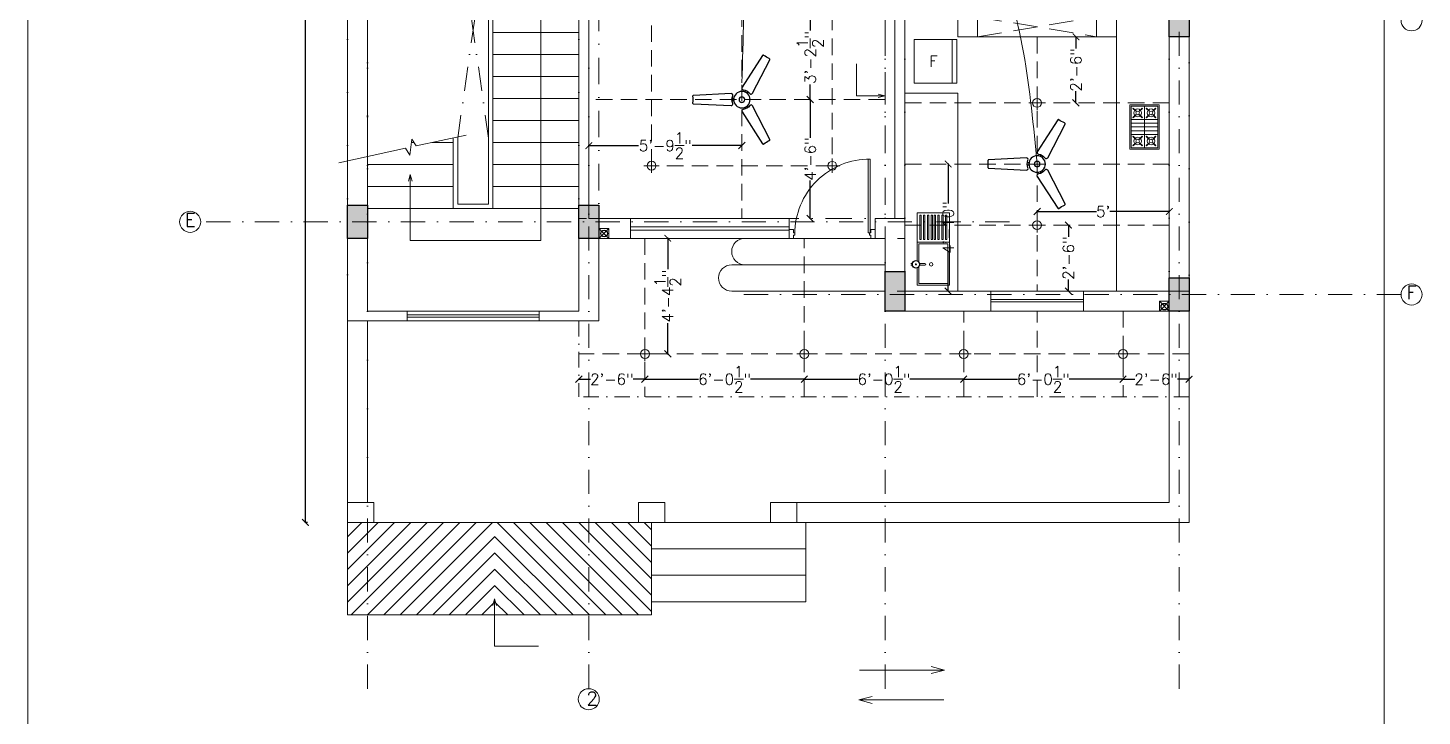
# Model space of a CAD drawing. Header units: inches. Extents: x 10416 to 14183, y 3009 to 10486.
# Drawn here: x 11221 to 11854, y 3602 to 3915 of the extents above; entities that cross this region are included whole.
import ezdxf

# ---------------------------------------------------------------- set-up
doc = ezdxf.new("R2010")
doc.units = ezdxf.units.IN
doc.header["$MEASUREMENT"] = 0
doc.header["$PDMODE"] = 98
for name, pattern in [('DASHDOTX2', [2, 1, -0.5, 0, -0.5]), ('DASHEDX2', [1.5, 1, -0.5]), ('HIDDENX2', [0.75, 0.5, -0.25])]:
    doc.linetypes.add(name, pattern=pattern)
doc.layers.get('0').update_dxf_attribs({"lineweight": 9})
doc.layers.get('Defpoints').update_dxf_attribs({"lineweight": 9})
for name, color, linetype in [('A7- wall', 12, 'Continuous'), ('A7-arch', 144, 'DASHEDX2'), ('A7-column', 7, 'Continuous'), ('A7-concrete hatch', 253, 'Continuous'), ('A7-cut out', 252, 'DASHDOTX2'), ('A7-door', 33, 'Continuous'), ('A7-railing', 216, 'Continuous'), ('A7-sanitary', 132, 'Continuous'), ('A7-stairs', 114, 'Continuous'), ('A7-text', 232, 'Continuous'), ('A7-window', 4, 'Continuous'), ('AV-ele line', 252, 'HIDDENX2')]:
    doc.layers.add(name, color=color, linetype=linetype)
for name, color, linetype, lineweight in [('A7-dimention', 160, 'Continuous', 15), ('DIM', 7, 'Continuous', 9), ('electrica', 8, 'Continuous', 0), ('elehatch', 7, 'Continuous', 0), ('THIN', 8, 'Continuous', 9)]:
    doc.layers.add(name, color=color, linetype=linetype, lineweight=lineweight)
doc.styles.get("Standard").update_dxf_attribs({"font": 'txt.shx', "height": 5})
doc.styles.add('WORKING', font='txt.shx', dxfattribs={"height": 5})
doc.dimstyles.new('FERDIM', dxfattribs={"dimtxt": 5, "dimasz": 3, "dimexe": 0.1875, "dimexo": 0.375, "dimgap": 0.125, "dimtad": 0, "dimdec": 1, "dimzin": 0, "dimdsep": 46, "dimlunit": 4, "dimtxsty": 'Standard', "dimblk1": 'OBLIQUE', "dimblk2": 'ARCHTICK', "dimsah": 1, "dimcen": 0.09375, "dimdle": 0.1875, "dimclrd": 256, "dimclre": 256, "dimclrt": 256, "dimadec": 0, "dimazin": 3, "dimtfac": 1, "dimtdec": 1, "dimtofl": 0, "dimtmove": 1, "dimatfit": 3, "dimldrblk": 'OPEN30', "dimfxl": 1, "dimtolj": 1, "dimtzin": 0, "dimarcsym": 0})

# ---------------------------------------------------------------- blocks, each defined once
blk = doc.blocks.new('hhjhjhjhj')
at = {"layer": 'A7-cut out', "lineweight": 13, "ltscale": 12}
for q in [(12071.33, 2954.47), (12219.33, 2751.97)]:
    blk.add_line((12071.33, 2751.97), q, dxfattribs=at)
for points in [[(11975.33, 3162.97), (11975.33, 2751.97), (11966.33, 2751.97), (11966.33, 3162.97)], [(12348.33, 3162.97), (12348.33, 2718.97), (12210.33, 2718.97), (12210.33, 3162.97)], [(12219.33, 2718.97), (12219.33, 3162.97)], [(12339.33, 2718.97), (12339.33, 3162.97)], [(12080.33, 2954.47), (12080.33, 2751.97)], [(12219.33, 2760.97), (12071.33, 2760.97)], [(12348.33, 2727.97), (12210.33, 2727.97)]]:
    blk.add_lwpolyline(points, dxfattribs=at)
blk = doc.blocks.new('rtbhynrj')
at = {"ltscale": 45}
blk.add_hatch(color=6, dxfattribs=at).paths.add_polyline_path([(12525.73, 7803.3), (12534.73, 7803.3), (12534.73, 7788.3), (12525.73, 7788.3)])
at = {"color": 6, "ltscale": 45}
blk.add_lwpolyline([(12525.73, 7803.3), (12534.73, 7803.3), (12534.73, 7788.3), (12525.73, 7788.3)], close=True, dxfattribs=at)
blk = doc.blocks.new('rthnry')
at = {"ltscale": 45}
blk.add_hatch(color=5, dxfattribs=at).paths.add_polyline_path([(12508.04, 7803.3), (12517.04, 7803.3), (12517.04, 7785.3), (12508.04, 7785.3)])
at = {"color": 5, "ltscale": 45}
blk.add_lwpolyline([(12508.04, 7803.3), (12517.04, 7803.3), (12517.04, 7785.3), (12508.04, 7785.3)], close=True, dxfattribs=at)
blk = doc.blocks.new('bgghgfgygg')
at = {"layer": 'A7-column'}
for p in [(2235.98, -144.83), (1862.98, -236.33), (1967.98, -236.33), (2235.98, -269.33)]:
    blk.add_blockref('rtbhynrj', p, dxfattribs=at)
at = {"layer": 'A7-column', "rotation": 180}
blk.add_blockref('rthnry', (27149.76, 15322.27), dxfattribs=at)
blk = doc.blocks.new('_ArchTick')
at = {"layer": 'DIM', "color": 0, "const_width": 0.15}
blk.add_lwpolyline([(-0.5, -0.5), (0.5, 0.5)], dxfattribs=at)
blk = doc.blocks.new('_Oblique')
at = {"color": 0, "linetype": 'ByBlock', "lineweight": -2}
blk.add_line((-0.5, -0.5), (0.5, 0.5), dxfattribs=at)
blk = doc.blocks.new('_Open30')
at = {"color": 0, "linetype": 'ByBlock', "lineweight": -2}
for p, q in [((-1, 0.27), (0, 0)), ((0, 0), (-1, -0.27)), ((0, 0), (-1, 0))]:
    blk.add_line(p, q, dxfattribs=at)
blk = doc.blocks.new('WTHREREG')
at = {"layer": 'A7-door', "lineweight": 0}
for p, q in [((677.32, -489.1), (677.32, -493.1)), ((679.32, -489.1), (677.32, -489.1)), ((677.32, -493.1), (679.32, -493.1)), ((679.32, -490.6), (679.32, -489.1)), ((679.82, -490.6), (679.32, -490.6)), ((679.32, -493.1), (679.32, -491.6)), ((679.32, -491.6), (679.82, -491.6)), ((679.82, -491.6), (679.82, -490.6))]:
    blk.add_line(p, q, dxfattribs=at)
blk = doc.blocks.new('EWRT5RYH6THYH')
at = {"lineweight": 0}
for p, q in [((713.07, -490.6), (713.07, -457.11)), ((714.07, -490.6), (714.07, -457.1)), ((714.07, -490.6), (713.07, -490.6))]:
    blk.add_line(p, q, dxfattribs=at)
blk.add_arc((713.82, -491.1), 34, 89.5787, 180, dxfattribs=at)
blk.add_blockref('WTHREREG', (0, 0), dxfattribs=at)
at = {"lineweight": 0, "xscale": -1}
blk.add_blockref('WTHREREG', (1393.64, 0), dxfattribs=at)
blk = doc.blocks.new('*D132')
at = {"layer": 'A7-dimention', "lineweight": -2, "ltscale": 45, "transparency": 16777216}
for p, q in [((11348.22, 4230.44), (11347.03, 4230.44)), ((11347.22, 4230.62), (11347.22, 3965.98)), ((11347.22, 3690.25), (11347.22, 3954.89)), ((11348.22, 3690.44), (11347.03, 3690.44))]:
    blk.add_line(p, q, dxfattribs=at)
at = {"layer": 'Defpoints', "color": 0, "ltscale": 45, "transparency": 16777216}
for p in [(11366.33, 4230.44), (11347.22, 3690.44), (11366.33, 3690.44)]:
    blk.add_point(p, dxfattribs=at)
at = {"layer": 'A7-dimention', "lineweight": -2, "ltscale": 45, "transparency": 16777216, "xscale": 3, "yscale": 3, "zscale": 3}
for name, p, rotation in [('_Oblique', (11347.22, 4230.44), 90), ('_ArchTick', (11347.22, 3690.44), 270)]:
    blk.add_blockref(name, p, dxfattribs=dict(at, rotation=rotation))
at = {"layer": 'A7-dimention', "lineweight": 13, "ltscale": 45, "transparency": 16777216, "insert": (11347.22, 3960.44), "char_height": 5, "attachment_point": 5, "rotation": 90}
blk.add_mtext("\\A1;45'", dxfattribs=at)
blk = doc.blocks.new('FA')
at = {"layer": 'electrica', "color": 6, "lineweight": 25}
for p, q in [((-33654.1, -23460.7), (-33654.8, -23459.5)), ((-33652.4, -23459.7), (-33653, -23458.5)), ((-33643.2, -23465), (-33641.9, -23465)), ((-33643.2, -23467), (-33641.9, -23467)), ((-33654.1, -23471.2), (-33654.8, -23472.4)), ((-33652.4, -23472.3), (-33653, -23473.4))]:
    blk.add_line(p, q, dxfattribs=at).dxf.unprotected_set("ltscale", 0)
for points in [[(-33650, -23455.9, -0.549921), (-33651, -23457.9, 0.197812), (-33656.3, -23461, -0.549921), (-33658.6, -23460.8), (-33672.7, -23433.4, -0.431948), (-33672.3, -23432.4, 0.055015), (-33667.7, -23429.8, -0.431948), (-33666.8, -23429.9)], [(-33641.1, -23470.9, -0.549921), (-33642.4, -23469.1, 0.197812), (-33642.4, -23462.9, -0.549921), (-33641.1, -23461), (-33610.3, -23462.6, -0.431948), (-33609.6, -23463.3, 0.055015), (-33609.6, -23468.6, -0.431948), (-33610.3, -23469.4)], [(-33658.6, -23471.1, -0.549921), (-33656.3, -23470.9, 0.197812), (-33651, -23474, -0.549921), (-33650, -23476.1), (-33666.8, -23502, -0.431948), (-33667.7, -23502.2, 0.055015), (-33672.3, -23499.5, -0.431948), (-33672.7, -23498.6)]]:
    blk.add_lwpolyline(points, format="xyb", close=True, dxfattribs=at).dxf.unprotected_set("ltscale", 0)
for radius in [6.75, 2.28]:
    blk.add_circle((-33649.9, -23466), radius, dxfattribs=at).dxf.unprotected_set("ltscale", 0)
blk = doc.blocks.new('co')
at = {"layer": 'electrica', "color": 80, "lineweight": 20, "ltscale": 1.5}
for p, q in [((18892.21, 654.6), (18885.29, 654.6)), ((18888.76, 657.94), (18888.76, 651.33))]:
    blk.add_line(p, q, dxfattribs=at)
blk.add_circle((18888.76, 654.6), 2.01, dxfattribs=at)
blk = doc.blocks.new('*D149')
at = {"layer": 'A7-dimention', "lineweight": -2, "ltscale": 45, "transparency": 16777216}
for p, q in [((11576.34, 3920.69), (11576.15, 3920.69)), ((11576.34, 3920.87), (11576.34, 3913.77)), ((11576.34, 3882.25), (11576.34, 3889.35)), ((11576.34, 3882.44), (11576.15, 3882.44))]:
    blk.add_line(p, q, dxfattribs=at)
at = {"layer": 'Defpoints', "color": 0, "ltscale": 45, "transparency": 16777216}
for p in [(11576.34, 3920.69), (11576.34, 3920.69), (11576.34, 3882.44)]:
    blk.add_point(p, dxfattribs=at)
at = {"layer": 'A7-dimention', "lineweight": -2, "ltscale": 45, "transparency": 16777216, "xscale": 3, "yscale": 3, "zscale": 3}
for name, p, rotation in [('_ArchTick', (11576.34, 3920.69), 90), ('_Oblique', (11576.34, 3882.44), 270)]:
    blk.add_blockref(name, p, dxfattribs=dict(at, rotation=rotation))
at = {"layer": 'A7-dimention', "lineweight": 13, "ltscale": 45, "transparency": 16777216, "insert": (11576.34, 3901.56), "char_height": 5, "attachment_point": 5, "rotation": 90}
blk.add_mtext('\\A1;3\'-2{\\H1x;\\S1/2;}"', dxfattribs=at)
blk = doc.blocks.new('*D150')
at = {"layer": 'A7-dimention', "lineweight": -2, "ltscale": 45, "transparency": 16777216}
for p, q in [((11576.34, 3882.44), (11576.15, 3882.44)), ((11576.34, 3882.62), (11576.34, 3865.14)), ((11576.34, 3828.25), (11576.34, 3845.73)), ((11576.34, 3828.44), (11576.53, 3828.44))]:
    blk.add_line(p, q, dxfattribs=at)
at = {"layer": 'Defpoints', "color": 0, "ltscale": 45, "transparency": 16777216}
for p in [(11576.34, 3882.44), (11576.34, 3882.44), (11576.34, 3828.44)]:
    blk.add_point(p, dxfattribs=at)
at = {"layer": 'A7-dimention', "lineweight": -2, "ltscale": 45, "transparency": 16777216, "xscale": 3, "yscale": 3, "zscale": 3}
for name, p, rotation in [('_ArchTick', (11576.34, 3882.44), 90), ('_Oblique', (11576.34, 3828.44), 270)]:
    blk.add_blockref(name, p, dxfattribs=dict(at, rotation=rotation))
at = {"layer": 'A7-dimention', "lineweight": 13, "ltscale": 45, "transparency": 16777216, "insert": (11576.34, 3855.44), "char_height": 5, "attachment_point": 5, "rotation": 90}
blk.add_mtext('\\A1;4\'-6"', dxfattribs=at)
blk = doc.blocks.new('*D153')
at = {"layer": 'A7-dimention', "lineweight": -2, "ltscale": 45, "transparency": 16777216}
for p, q in [((11679.15, 3831.61), (11706.29, 3831.61)), ((11679.33, 3831.61), (11679.33, 3831.79)), ((11739.52, 3831.61), (11712.38, 3831.61)), ((11739.33, 3831.61), (11739.33, 3831.79))]:
    blk.add_line(p, q, dxfattribs=at)
at = {"layer": 'Defpoints', "color": 0, "ltscale": 45, "transparency": 16777216}
for p in [(11679.33, 3831.61), (11739.33, 3831.61), (11739.33, 3831.61)]:
    blk.add_point(p, dxfattribs=at)
at = {"layer": 'A7-dimention', "lineweight": -2, "ltscale": 45, "transparency": 16777216, "xscale": 3, "yscale": 3, "zscale": 3, "rotation": 180}
blk.add_blockref('_Oblique', (11679.33, 3831.61), dxfattribs=at)
at = {"layer": 'A7-dimention', "lineweight": -2, "ltscale": 45, "transparency": 16777216, "xscale": 3, "yscale": 3, "zscale": 3}
blk.add_blockref('_ArchTick', (11739.33, 3831.61), dxfattribs=at)
at = {"layer": 'A7-dimention', "lineweight": 13, "ltscale": 45, "transparency": 16777216, "insert": (11709.33, 3831.61), "char_height": 5, "attachment_point": 5}
blk.add_mtext("\\A1;5'", dxfattribs=at)
blk = doc.blocks.new('*D154')
at = {"layer": 'A7-dimention', "lineweight": -2, "ltscale": 45, "transparency": 16777216}
for p, q in [((11475.65, 3861.54), (11498.38, 3861.54)), ((11475.83, 3861.54), (11475.83, 3861.73)), ((11545.52, 3861.54), (11522.79, 3861.54)), ((11545.33, 3861.54), (11545.33, 3861.73))]:
    blk.add_line(p, q, dxfattribs=at)
at = {"layer": 'Defpoints', "color": 0, "ltscale": 45, "transparency": 16777216}
for p in [(11475.83, 3861.54), (11475.83, 3861.54), (11545.33, 3861.54)]:
    blk.add_point(p, dxfattribs=at)
at = {"layer": 'A7-dimention', "lineweight": -2, "ltscale": 45, "transparency": 16777216, "xscale": 3, "yscale": 3, "zscale": 3, "rotation": 180}
blk.add_blockref('_ArchTick', (11475.83, 3861.54), dxfattribs=at)
at = {"layer": 'A7-dimention', "lineweight": -2, "ltscale": 45, "transparency": 16777216, "xscale": 3, "yscale": 3, "zscale": 3}
blk.add_blockref('_Oblique', (11545.33, 3861.54), dxfattribs=at)
at = {"layer": 'A7-dimention', "lineweight": 13, "ltscale": 45, "transparency": 16777216, "insert": (11510.58, 3861.54), "char_height": 5, "attachment_point": 5}
blk.add_mtext('\\A1;5\'-9{\\H1x;\\S1/2;}"', dxfattribs=at)
blk = doc.blocks.new('*D155')
at = {"layer": 'A7-dimention', "lineweight": -2, "ltscale": 45, "transparency": 16777216}
for p, q in [((11639, 3853.19), (11638.81, 3853.19)), ((11639, 3853.37), (11639, 3835.27)), ((11639, 3795.25), (11639, 3813.35)), ((11639, 3795.44), (11638.81, 3795.44))]:
    blk.add_line(p, q, dxfattribs=at)
at = {"layer": 'Defpoints', "color": 0, "ltscale": 45, "transparency": 16777216}
for p in [(11639, 3853.19), (11639, 3853.19), (11639, 3795.44)]:
    blk.add_point(p, dxfattribs=at)
at = {"layer": 'A7-dimention', "lineweight": -2, "ltscale": 45, "transparency": 16777216, "xscale": 3, "yscale": 3, "zscale": 3}
for name, p, rotation in [('_ArchTick', (11639, 3853.19), 90), ('_Oblique', (11639, 3795.44), 270)]:
    blk.add_blockref(name, p, dxfattribs=dict(at, rotation=rotation))
at = {"layer": 'A7-dimention', "lineweight": 13, "ltscale": 45, "transparency": 16777216, "insert": (11639, 3824.31), "char_height": 5, "attachment_point": 5, "rotation": 90}
blk.add_mtext('\\A1;4\'-10"', dxfattribs=at)
blk = doc.blocks.new('fthytjut')
at = {"layer": 'A7-cut out', "color": 251, "lineweight": 5, "ltscale": 11}
for p, q in [((13197.71, 9747.49), (13197.71, 10440.58)), ((13432.71, 9747.49), (13432.71, 10440.58)), ((13566.21, 9747.49), (13566.21, 10440.58)), ((13298.21, 9747.49), (13298.21, 10258.28)), ((13489.12, 9959.47), (13122.06, 9959.47)), ((13666.88, 9926.47), (13364.99, 9926.47))]:
    blk.add_line(p, q, dxfattribs=at)
at = {"layer": 'A7-text', "color": 251, "lineweight": 5, "ltscale": 45}
for centre in [(13671.68, 10050.97), (13117.27, 9959.47), (13671.68, 9926.47), (13298.21, 9742.7)]:
    blk.add_circle(centre, 4.79, dxfattribs=at)
at = {"layer": 'A7-text', "color": 251, "lineweight": 5, "ltscale": 45, "char_height": 6, "attachment_point": 1, "style": 'WORKING'}
for s, insert in [('E', (13114.94, 9963.37)), ('F', (13669.34, 9930.37)), ('2', (13297.18, 9746))]:
    blk.add_mtext_dynamic_manual_height_columns(s, width=0.2604, gutter_width=25, heights=[0], dxfattribs=dict(at, insert=insert))
blk = doc.blocks.new('STOV')
at = {"layer": 'A7-sanitary', "lineweight": 9}
for p, q in [((-448.7, -319.3), (-448.7, -353)), ((-459.5, -330.2), (-437.9, -330.2)), ((-459.5, -333.2), (-437.9, -333.2)), ((-459.5, -336.2), (-437.9, -336.2)), ((-459.5, -339.2), (-437.9, -339.2)), ((-459.5, -342.2), (-437.9, -342.2))]:
    blk.add_line(p, q, dxfattribs=at)
for points in [[(-460.6, -354.1), (-436.8, -354.1), (-436.8, -318.3), (-460.6, -318.3)], [(-459.5, -353), (-437.9, -353), (-437.9, -319.3), (-459.5, -319.3)], [(-458, -321.2), (-457.7, -320.9), (-455.5, -323.1), (-455.8, -323.4)], [(-458, -328.4), (-457.7, -328.7), (-455.5, -326.4), (-455.8, -326.1)], [(-450.2, -321.2), (-450.5, -320.9), (-452.8, -323.1), (-452.5, -323.4)], [(-450.2, -328.4), (-450.5, -328.7), (-452.8, -326.4), (-452.5, -326.1)], [(-447.2, -321.2), (-446.9, -320.9), (-444.6, -323.1), (-444.9, -323.4)], [(-447.2, -328.4), (-446.9, -328.7), (-444.6, -326.4), (-444.9, -326.1)], [(-439.4, -321.2), (-439.7, -320.9), (-442, -323.1), (-441.7, -323.4)], [(-439.4, -328.4), (-439.7, -328.7), (-442, -326.4), (-441.7, -326.1)], [(-458, -344), (-457.7, -343.7), (-455.5, -346), (-455.8, -346.3)], [(-458, -351.2), (-457.7, -351.5), (-455.5, -349.2), (-455.8, -348.9)], [(-450.2, -344), (-450.5, -343.7), (-452.8, -346), (-452.5, -346.3)], [(-450.2, -351.2), (-450.5, -351.5), (-452.8, -349.2), (-452.5, -348.9)], [(-447.2, -344), (-446.9, -343.7), (-444.6, -346), (-444.9, -346.3)], [(-447.2, -351.2), (-446.9, -351.5), (-444.6, -349.2), (-444.9, -348.9)], [(-439.4, -344), (-439.7, -343.7), (-442, -346), (-441.7, -346.3)], [(-439.4, -351.2), (-439.7, -351.5), (-442, -349.2), (-441.7, -348.9)]]:
    blk.add_lwpolyline(points, close=True, dxfattribs=at)
for centre, radius in [((-454.1, -324.8), 3.19), ((-454.1, -324.8), 1.49), ((-443.3, -324.8), 3.19), ((-443.3, -324.8), 1.49), ((-454.1, -347.6), 3.19), ((-454.1, -347.6), 1.49), ((-443.3, -347.6), 3.19), ((-443.3, -347.6), 1.49)]:
    blk.add_circle(centre, radius, dxfattribs=at)
blk = doc.blocks.new('FTGF')
at = {"layer": 'A7-sanitary', "lineweight": 9}
for p, q in [((7083.37, 1438.33), (7067.17, 1438.33)), ((7067.17, 1438.33), (7067.17, 1402.08)), ((7083.37, 1414.37), (7083.37, 1438.33)), ((7067.17, 1423.68), (7083.37, 1423.68)), ((7082.1, 1412.97), (7079.47, 1412.97)), ((7082.1, 1412.07), (7079.47, 1412.07)), ((7083.37, 1402.08), (7083.37, 1410.67)), ((7083.74, 1412.52), (7084.28, 1412.52)), ((7086.54, 1412.97), (7085.91, 1412.97)), ((7086.54, 1412.07), (7085.91, 1412.07)), ((7067.17, 1402.08), (7083.37, 1402.08))]:
    blk.add_line(p, q, dxfattribs=at)
for points in [[(7068.47, 1424.92), (7069.18, 1424.92), (7069.18, 1437.18), (7068.47, 1437.18)], [(7070.31, 1424.92), (7071.02, 1424.92), (7071.02, 1437.18), (7070.31, 1437.18)], [(7072.3, 1424.92), (7073.01, 1424.92), (7073.01, 1437.18), (7072.3, 1437.18)], [(7074.14, 1424.92), (7074.85, 1424.92), (7074.85, 1437.18), (7074.14, 1437.18)], [(7076.4, 1424.92), (7075.69, 1424.92), (7075.69, 1437.18), (7076.4, 1437.18)], [(7078.24, 1424.92), (7077.53, 1424.92), (7077.53, 1437.18), (7078.24, 1437.18)], [(7080.22, 1424.92), (7079.51, 1424.92), (7079.51, 1437.18), (7080.22, 1437.18)], [(7082.06, 1424.92), (7081.36, 1424.92), (7081.36, 1437.18), (7082.06, 1437.18)]]:
    blk.add_lwpolyline(points, close=True, dxfattribs=at)
blk.add_lwpolyline([(7082.47, 1413.73), (7082.47, 1422.78), (7068.07, 1422.78), (7068.07, 1402.98), (7082.47, 1402.98), (7082.47, 1411.31)], dxfattribs=at)
for centre, radius in [((7076.37, 1412.52), 0.9), ((7084.01, 1412.52), 1.96), ((7084.01, 1412.52), 1.78), ((7084.01, 1412.52), 0.27)]:
    blk.add_circle(centre, radius, dxfattribs=at)
blk.add_arc((7079.47, 1412.52), 0.45, 90, 270, dxfattribs=at)
blk = doc.blocks.new('HHKMKHG')
at = {"layer": 'A7-sanitary', "lineweight": 9}
blk.add_line((11065.25, 6442.19), (11065.25, 6422.45), dxfattribs=at)
for points in [[(11065.25, 6422.45), (11045.98, 6422.45), (11045.98, 6442.19), (11065.25, 6442.19)], [(11063.22, 6422.45), (11063.22, 6442.19)]]:
    blk.add_lwpolyline(points, dxfattribs=at)
at = {"layer": 'A7-sanitary', "lineweight": 9, "xscale": 0.5599999999994907, "yscale": 0.5599999999994907, "zscale": 0.5599999999994907, "rotation": 180}
blk.add_blockref('STOV', (10899.12, 6214.27), dxfattribs=at)
at = {"layer": 'A7-sanitary', "lineweight": 9, "xscale": -0.9072000000014668, "yscale": 0.9072000000014668, "zscale": 0.9072000000014668}
blk.add_blockref('FTGF', (17473.31, 5058.73), dxfattribs=at)
at = {"layer": 'A7-sanitary', "lineweight": 9, "insert": (11052.16, 6434.91), "char_height": 5, "attachment_point": 1, "style": 'WORKING'}
blk.add_mtext_dynamic_manual_height_columns('\\A1;\\pxqc;F', width=5, gutter_width=25, heights=[0], dxfattribs=at)
blk = doc.blocks.new('*D167')
at = {"layer": 'A7-dimention', "lineweight": -2, "ltscale": 45, "transparency": 16777216}
for p, q in [((11693.56, 3825.62), (11693.56, 3820.14)), ((11693.56, 3825.44), (11693.74, 3825.44)), ((11693.56, 3795.25), (11693.56, 3800.73)), ((11693.56, 3795.44), (11693.74, 3795.44))]:
    blk.add_line(p, q, dxfattribs=at)
at = {"layer": 'Defpoints', "color": 0, "ltscale": 45, "transparency": 16777216}
for p in [(11693.56, 3825.44), (11693.56, 3825.44), (11693.56, 3795.44)]:
    blk.add_point(p, dxfattribs=at)
at = {"layer": 'A7-dimention', "lineweight": -2, "ltscale": 45, "transparency": 16777216, "xscale": 3, "yscale": 3, "zscale": 3}
for name, p, rotation in [('_ArchTick', (11693.56, 3825.44), 90), ('_Oblique', (11693.56, 3795.44), 270)]:
    blk.add_blockref(name, p, dxfattribs=dict(at, rotation=rotation))
at = {"layer": 'A7-dimention', "lineweight": 13, "ltscale": 45, "transparency": 16777216, "insert": (11693.56, 3810.44), "char_height": 5, "attachment_point": 5, "rotation": 90}
blk.add_mtext('\\A1;2\'-6"', dxfattribs=at)
blk = doc.blocks.new('*D168')
at = {"layer": 'A7-dimention', "lineweight": -2, "ltscale": 45, "transparency": 16777216}
for p, q in [((11696.96, 3911.12), (11696.96, 3905.64)), ((11696.96, 3910.94), (11696.77, 3910.94)), ((11696.96, 3880.75), (11696.96, 3886.23)), ((11696.96, 3880.94), (11696.77, 3880.94))]:
    blk.add_line(p, q, dxfattribs=at)
at = {"layer": 'Defpoints', "color": 0, "ltscale": 45, "transparency": 16777216}
for p in [(11696.96, 3910.94), (11696.96, 3910.94), (11696.96, 3880.94)]:
    blk.add_point(p, dxfattribs=at)
at = {"layer": 'A7-dimention', "lineweight": -2, "ltscale": 45, "transparency": 16777216, "xscale": 3, "yscale": 3, "zscale": 3}
for name, p, rotation in [('_ArchTick', (11696.96, 3910.94), 90), ('_Oblique', (11696.96, 3880.94), 270)]:
    blk.add_blockref(name, p, dxfattribs=dict(at, rotation=rotation))
at = {"layer": 'A7-dimention', "lineweight": 13, "ltscale": 45, "transparency": 16777216, "insert": (11696.96, 3895.94), "char_height": 5, "attachment_point": 5, "rotation": 90}
blk.add_mtext('\\A1;2\'-6"', dxfattribs=at)
blk = doc.blocks.new('*D169')
at = {"layer": 'A7-dimention', "lineweight": -2, "ltscale": 45, "transparency": 16777216}
for p, q in [((11471.15, 3755.45), (11476.63, 3755.45)), ((11471.33, 3755.45), (11471.33, 3755.64)), ((11501.52, 3755.45), (11496.04, 3755.45)), ((11501.33, 3755.45), (11501.33, 3755.64))]:
    blk.add_line(p, q, dxfattribs=at)
at = {"layer": 'Defpoints', "color": 0, "ltscale": 45, "transparency": 16777216}
for p in [(11471.33, 3755.45), (11501.33, 3755.45), (11501.33, 3755.45)]:
    blk.add_point(p, dxfattribs=at)
at = {"layer": 'A7-dimention', "lineweight": -2, "ltscale": 45, "transparency": 16777216, "xscale": 3, "yscale": 3, "zscale": 3, "rotation": 180}
blk.add_blockref('_Oblique', (11471.33, 3755.45), dxfattribs=at)
at = {"layer": 'A7-dimention', "lineweight": -2, "ltscale": 45, "transparency": 16777216, "xscale": 3, "yscale": 3, "zscale": 3}
blk.add_blockref('_ArchTick', (11501.33, 3755.45), dxfattribs=at)
at = {"layer": 'A7-dimention', "lineweight": 13, "ltscale": 45, "transparency": 16777216, "insert": (11486.33, 3755.45), "char_height": 5, "attachment_point": 5}
blk.add_mtext('\\A1;2\'-6"', dxfattribs=at)
blk = doc.blocks.new('*D170')
at = {"layer": 'A7-dimention', "lineweight": -2, "ltscale": 45, "transparency": 16777216}
for p, q in [((11501.15, 3755.45), (11525.71, 3755.45)), ((11501.33, 3755.45), (11501.33, 3755.64)), ((11573.86, 3755.45), (11549.29, 3755.45)), ((11573.67, 3755.45), (11573.67, 3755.64))]:
    blk.add_line(p, q, dxfattribs=at)
at = {"layer": 'Defpoints', "color": 0, "ltscale": 45, "transparency": 16777216}
for p in [(11501.33, 3755.45), (11573.67, 3755.45), (11573.67, 3755.45)]:
    blk.add_point(p, dxfattribs=at)
at = {"layer": 'A7-dimention', "lineweight": -2, "ltscale": 45, "transparency": 16777216, "xscale": 3, "yscale": 3, "zscale": 3, "rotation": 180}
blk.add_blockref('_Oblique', (11501.33, 3755.45), dxfattribs=at)
at = {"layer": 'A7-dimention', "lineweight": -2, "ltscale": 45, "transparency": 16777216, "xscale": 3, "yscale": 3, "zscale": 3}
blk.add_blockref('_ArchTick', (11573.67, 3755.45), dxfattribs=at)
at = {"layer": 'A7-dimention', "lineweight": 13, "ltscale": 45, "transparency": 16777216, "insert": (11537.5, 3755.45), "char_height": 5, "attachment_point": 5}
blk.add_mtext('\\A1;6\'-0{\\H1x;\\S1/2;}"', dxfattribs=at)
blk = doc.blocks.new('*D171')
at = {"layer": 'A7-dimention', "lineweight": -2, "ltscale": 45, "transparency": 16777216}
for p, q in [((11573.48, 3755.45), (11598.04, 3755.45)), ((11573.67, 3755.45), (11573.67, 3755.64)), ((11646.19, 3755.45), (11621.63, 3755.45)), ((11646, 3755.45), (11646, 3755.64))]:
    blk.add_line(p, q, dxfattribs=at)
at = {"layer": 'Defpoints', "color": 0, "ltscale": 45, "transparency": 16777216}
for p in [(11573.67, 3755.45), (11646, 3755.45), (11646, 3755.45)]:
    blk.add_point(p, dxfattribs=at)
at = {"layer": 'A7-dimention', "lineweight": -2, "ltscale": 45, "transparency": 16777216, "xscale": 3, "yscale": 3, "zscale": 3, "rotation": 180}
blk.add_blockref('_Oblique', (11573.67, 3755.45), dxfattribs=at)
at = {"layer": 'A7-dimention', "lineweight": -2, "ltscale": 45, "transparency": 16777216, "xscale": 3, "yscale": 3, "zscale": 3}
blk.add_blockref('_ArchTick', (11646, 3755.45), dxfattribs=at)
at = {"layer": 'A7-dimention', "lineweight": 13, "ltscale": 45, "transparency": 16777216, "insert": (11609.83, 3755.45), "char_height": 5, "attachment_point": 5}
blk.add_mtext('\\A1;6\'-0{\\H1x;\\S1/2;}"', dxfattribs=at)
blk = doc.blocks.new('*D172')
at = {"layer": 'A7-dimention', "lineweight": -2, "ltscale": 45, "transparency": 16777216}
for p, q in [((11645.81, 3755.45), (11670.38, 3755.45)), ((11646, 3755.45), (11646, 3755.64)), ((11718.52, 3755.45), (11693.96, 3755.45)), ((11718.33, 3755.45), (11718.33, 3755.64))]:
    blk.add_line(p, q, dxfattribs=at)
at = {"layer": 'Defpoints', "color": 0, "ltscale": 45, "transparency": 16777216}
for p in [(11646, 3755.45), (11718.33, 3755.45), (11718.33, 3755.45)]:
    blk.add_point(p, dxfattribs=at)
at = {"layer": 'A7-dimention', "lineweight": -2, "ltscale": 45, "transparency": 16777216, "xscale": 3, "yscale": 3, "zscale": 3, "rotation": 180}
blk.add_blockref('_Oblique', (11646, 3755.45), dxfattribs=at)
at = {"layer": 'A7-dimention', "lineweight": -2, "ltscale": 45, "transparency": 16777216, "xscale": 3, "yscale": 3, "zscale": 3}
blk.add_blockref('_ArchTick', (11718.33, 3755.45), dxfattribs=at)
at = {"layer": 'A7-dimention', "lineweight": 13, "ltscale": 45, "transparency": 16777216, "insert": (11682.17, 3755.45), "char_height": 5, "attachment_point": 5}
blk.add_mtext('\\A1;6\'-0{\\H1x;\\S1/2;}"', dxfattribs=at)
blk = doc.blocks.new('*D173')
at = {"layer": 'A7-dimention', "lineweight": -2, "ltscale": 45, "transparency": 16777216}
for p, q in [((11718.15, 3755.45), (11723.63, 3755.45)), ((11718.33, 3755.45), (11718.33, 3755.64)), ((11748.52, 3755.45), (11743.04, 3755.45)), ((11748.33, 3755.45), (11748.33, 3755.64))]:
    blk.add_line(p, q, dxfattribs=at)
at = {"layer": 'Defpoints', "color": 0, "ltscale": 45, "transparency": 16777216}
for p in [(11718.33, 3755.45), (11748.33, 3755.45), (11748.33, 3755.45)]:
    blk.add_point(p, dxfattribs=at)
at = {"layer": 'A7-dimention', "lineweight": -2, "ltscale": 45, "transparency": 16777216, "xscale": 3, "yscale": 3, "zscale": 3, "rotation": 180}
blk.add_blockref('_Oblique', (11718.33, 3755.45), dxfattribs=at)
at = {"layer": 'A7-dimention', "lineweight": -2, "ltscale": 45, "transparency": 16777216, "xscale": 3, "yscale": 3, "zscale": 3}
blk.add_blockref('_ArchTick', (11748.33, 3755.45), dxfattribs=at)
at = {"layer": 'A7-dimention', "lineweight": 13, "ltscale": 45, "transparency": 16777216, "insert": (11733.33, 3755.45), "char_height": 5, "attachment_point": 5}
blk.add_mtext('\\A1;2\'-6"', dxfattribs=at)
blk = doc.blocks.new('*D174')
at = {"layer": 'A7-dimention', "lineweight": -2, "ltscale": 45, "transparency": 16777216}
for p, q in [((11511.66, 3819.44), (11511.48, 3819.44)), ((11511.66, 3819.62), (11511.66, 3805.39)), ((11511.66, 3766.75), (11511.66, 3780.98)), ((11511.66, 3766.94), (11511.48, 3766.94))]:
    blk.add_line(p, q, dxfattribs=at)
at = {"layer": 'Defpoints', "color": 0, "ltscale": 45, "transparency": 16777216}
for p in [(11511.66, 3819.44), (11511.66, 3819.44), (11511.66, 3766.94)]:
    blk.add_point(p, dxfattribs=at)
at = {"layer": 'A7-dimention', "lineweight": -2, "ltscale": 45, "transparency": 16777216, "xscale": 3, "yscale": 3, "zscale": 3}
for name, p, rotation in [('_ArchTick', (11511.66, 3819.44), 90), ('_Oblique', (11511.66, 3766.94), 270)]:
    blk.add_blockref(name, p, dxfattribs=dict(at, rotation=rotation))
at = {"layer": 'A7-dimention', "lineweight": 13, "ltscale": 45, "transparency": 16777216, "insert": (11511.66, 3793.19), "char_height": 5, "attachment_point": 5, "rotation": 90}
blk.add_mtext('\\A1;4\'-4{\\H1x;\\S1/2;}"', dxfattribs=at)
blk = doc.blocks.new('NJKKKKL')
at = {"layer": 'A7-concrete hatch', "lineweight": 13, "ltscale": 45}
h = blk.add_hatch(dxfattribs=at)
h.set_pattern_fill('ANSI31', color=256, scale=42, style=0)
h.set_pattern_definition([(45, (1790, -1200), (-3.7123106, 3.7123106), [])])
h.paths.add_polyline_path([(11455.46, 6222.97), (11388.71, 6222.97), (11388.71, 6180.97), (11455.46, 6180.97)])
h = blk.add_hatch(dxfattribs=at)
h.set_pattern_fill('ANSI31', color=256, scale=42, style=0)
h.set_pattern_definition([(135, (21120.9246, -1200), (3.7123106, 3.7123106), [])])
h.paths.add_polyline_path([(11455.46, 6222.97), (11526.71, 6222.97), (11526.71, 6180.97), (11455.46, 6180.97)])
at = {"layer": 'A7-arch', "lineweight": 13, "ltscale": 11}
for p, q in [((11674.71, 6452.47), (11728.71, 6443.47)), ((11674.71, 6443.47), (11728.71, 6452.47))]:
    blk.add_line(p, q, dxfattribs=at)
at = {"layer": 'A7-cut out', "lineweight": 13, "ltscale": 11}
for p, q in [((11438.71, 6495.47), (11452.71, 6397.47)), ((11452.71, 6495.47), (11438.71, 6397.47)), ((11502.85, 6351.97), (11502.85, 6356.47)), ((11502.85, 6356.47), (11507.35, 6356.47)), ((11507.35, 6351.97), (11502.85, 6356.47)), ((11507.35, 6356.47), (11502.85, 6351.97)), ((11507.35, 6356.47), (11507.35, 6351.97)), ((11388.71, 6351.97), (11388.71, 6318.97)), ((11761.71, 6323.47), (11757.21, 6323.47)), ((11757.21, 6323.47), (11757.21, 6318.97)), ((11757.21, 6318.97), (11761.71, 6323.47)), ((11757.21, 6323.47), (11761.71, 6318.97)), ((11761.71, 6318.97), (11761.71, 6323.47))]:
    blk.add_line(p, q, dxfattribs=at)
at = {"layer": 'A7-cut out', "lineweight": 13, "ltscale": 7}
for p in [(11493.71, 6314.47), (11770.71, 6279.97)]:
    blk.add_line(p, (11493.71, 6279.97), dxfattribs=at)
at = {"layer": 'A7-railing', "lineweight": 13, "ltscale": 45}
for p, q in [((11452.71, 6367.47), (11452.71, 6495.47)), ((11454.71, 6365.47), (11454.71, 6495.47)), ((11436.71, 6365.47), (11436.71, 6397.56)), ((11454.71, 6365.47), (11436.71, 6365.47))]:
    blk.add_line(p, q, dxfattribs=at)
blk.add_lwpolyline([(11438.71, 6398), (11438.71, 6367.47), (11452.71, 6367.47)], dxfattribs=at)
at = {"layer": 'A7-sanitary', "lineweight": 30, "ltscale": 45}
for centre in [(11505.16, 6354.14), (11759.48, 6320.95)]:
    blk.add_circle(centre, 1.5, dxfattribs=at)
at = {"layer": 'A7-stairs', "lineweight": 13, "ltscale": 45}
for p, q in [((11476.47, 6350.93), (11476.47, 6507.41)), ((11493.71, 6445.47), (11454.71, 6445.47)), ((11493.71, 6435.47), (11454.71, 6435.47)), ((11493.71, 6425.47), (11454.71, 6425.47)), ((11493.71, 6415.47), (11454.71, 6415.47)), ((11493.71, 6405.47), (11454.71, 6405.47)), ((11418.92, 6395.47), (11417.74, 6395.47)), ((11436.71, 6395.47), (11427.09, 6395.47)), ((11493.71, 6395.47), (11454.71, 6395.47)), ((11436.71, 6385.47), (11397.71, 6385.47)), ((11493.71, 6385.47), (11454.71, 6385.47)), ((11436.71, 6375.47), (11397.71, 6375.47)), ((11493.71, 6375.47), (11454.71, 6375.47)), ((11493.71, 6365.47), (11397.71, 6365.47)), ((11436.71, 6365.47), (11397.71, 6365.47)), ((11493.71, 6365.47), (11454.71, 6365.47))]:
    blk.add_line(p, q, dxfattribs=at)
at = {"layer": 'A7-stairs', "linetype": 'Continuous', "lineweight": 13, "ltscale": 45}
blk.add_lwpolyline([(11384.8, 6386.29), (11415.02, 6392.85), (11416.97, 6389.76), (11417.95, 6397), (11419.9, 6393.91), (11442.62, 6398.85)], dxfattribs=at)
at = {"layer": 'A7-window', "lineweight": 13, "ltscale": 45}
for p, q in [((11589.21, 6357.27), (11517.21, 6357.27)), ((11589.21, 6355.67), (11517.21, 6355.67)), ((11722.71, 6324.19), (11680.71, 6324.19)), ((11722.71, 6323.09), (11680.71, 6323.09)), ((11475.71, 6317.27), (11415.71, 6317.27)), ((11475.71, 6316.17), (11415.71, 6316.17))]:
    blk.add_line(p, q, dxfattribs=at)
at = {"layer": 'elehatch', "lineweight": 13, "ltscale": 45}
for p, q in [((11388.71, 6180.97), (11388.71, 6762.97)), ((11770.71, 6762.97), (11770.71, 6222.97)), ((11397.71, 6318.97), (11397.71, 6545.47)), ((11493.71, 6351.97), (11493.71, 6545.47)), ((11493.71, 6351.97), (11493.71, 6545.47)), ((11498.21, 6360.97), (11498.21, 6497.47)), ((11637.21, 6360.97), (11637.21, 6476.47)), ((11665.71, 6443.47), (11665.71, 6452.47)), ((11674.71, 6443.47), (11674.71, 6452.47)), ((11728.71, 6443.47), (11728.71, 6452.47)), ((11737.71, 6327.97), (11737.71, 6452.47)), ((11641.71, 6327.97), (11641.71, 6447.97)), ((11665.71, 6443.47), (11665.71, 6447.97)), ((11665.71, 6443.47), (11737.71, 6443.47)), ((11761.71, 6327.97), (11761.71, 6447.97)), ((11665.71, 6417.97), (11641.71, 6417.97)), ((11665.71, 6327.97), (11665.71, 6417.97)), ((11589.21, 6360.97), (11498.21, 6360.97)), ((11517.21, 6360.97), (11517.21, 6351.97)), ((11589.21, 6360.97), (11589.21, 6351.97)), ((11637.21, 6360.97), (11628.21, 6360.97)), ((11628.21, 6360.97), (11628.21, 6351.97)), ((11493.71, 6318.97), (11493.71, 6351.97)), ((11502.71, 6351.97), (11632.71, 6351.97)), ((11502.71, 6314.47), (11502.71, 6351.97)), ((11632.71, 6318.97), (11632.71, 6351.97)), ((11632.71, 6339.97), (11563.1, 6339.97)), ((11632.71, 6327.97), (11563.1, 6327.97)), ((11761.71, 6327.97), (11641.71, 6327.97)), ((11680.71, 6327.97), (11680.71, 6318.97)), ((11722.71, 6327.97), (11722.71, 6318.97)), ((11493.71, 6318.97), (11397.71, 6318.97)), ((11415.71, 6318.97), (11415.71, 6314.47)), ((11475.71, 6318.97), (11475.71, 6314.47)), ((11722.71, 6318.97), (11632.71, 6318.97)), ((11770.71, 6318.97), (11722.71, 6318.97)), ((11761.71, 6318.97), (11761.71, 6231.97)), ((11502.71, 6314.47), (11388.71, 6314.47)), ((11397.71, 6231.97), (11397.71, 6314.47)), ((11592.71, 6222.97), (11592.71, 6231.97)), ((11388.71, 6222.97), (11770.71, 6222.97)), ((11526.71, 6180.97), (11526.71, 6222.97)), ((11596.71, 6186.97), (11596.71, 6222.97)), ((11596.71, 6210.97), (11526.71, 6210.97)), ((11596.71, 6198.97), (11526.71, 6198.97)), ((11596.71, 6186.97), (11526.71, 6186.97)), ((11526.71, 6180.97), (11388.71, 6180.97))]:
    blk.add_line(p, q, dxfattribs=at)
for points in [[(11400.71, 6222.97), (11400.71, 6231.97), (11388.71, 6231.97)], [(11532.71, 6222.97), (11532.71, 6231.97), (11520.71, 6231.97), (11520.71, 6222.97)], [(11580.71, 6222.97), (11580.71, 6231.97), (11761.71, 6231.97)]]:
    blk.add_lwpolyline(points, dxfattribs=at)
for centre in [(11569.1, 6345.97), (11563.1, 6333.97)]:
    blk.add_arc(centre, 6, 90, 270, dxfattribs=at)
at = {"layer": 'A7-door', "lineweight": 13}
blk.add_blockref('EWRT5RYH6THYH', (10911.89, 6845.07), dxfattribs=at)
at = {"layer": 'A7-stairs', "lineweight": 13, "ltscale": 45}
blk.add_leader([(11417.21, 6380.89), (11417.21, 6350.93), (11476.47, 6350.93)], dimstyle='FERDIM', override={"dimgap": 0.125, "dimtad": 0, "dimfxlon": 1}, dxfattribs=at)
at = {"layer": 'elehatch', "lineweight": 13, "ltscale": 45}
for points, override in [([(11632.53, 6416.67), (11619.68, 6416.67), (11619.68, 6431.24)], {"dimgap": 0.125, "dimtad": 0}), ([(11455.46, 6188.32), (11455.46, 6166.77), (11475.38, 6166.77)], {"dimgap": 0.125, "dimtad": 0, "dimfxlon": 1}), ([(11659.68, 6155.97), (11621.15, 6155.97)], {"dimasz": 6, "dimgap": 0.125, "dimtad": 0}), ([(11620.85, 6142.37), (11659.39, 6142.37)], {"dimasz": 6, "dimgap": 0.125, "dimtad": 0})]:
    blk.add_leader(points, dimstyle='FERDIM', override=override, dxfattribs=at)

msp = doc.modelspace()

# ---------------------------------------------------------------- linework, layer by layer
at = {"layer": 'AV-ele line', "lineweight": 13, "ltscale": 15}
for p, q in [((11545.33, 4012.94), (11545.33, 3828.44)), ((11679.33, 3910.94), (11679.33, 3795.44)), ((11475.83, 3890), (11475.83, 3890)), ((11610.33, 3882.44), (11475.83, 3882.44)), ((11619.33, 3880.94), (11739.33, 3880.94)), ((11739.33, 3853.19), (11619.33, 3853.19)), ((11619.33, 3825.44), (11739.33, 3825.44)), ((11501.33, 3819.44), (11501.33, 3747.44)), ((11573.67, 3747.44), (11573.67, 3819.44)), ((11646, 3747.44), (11646, 3786.44)), ((11679.33, 3747.44), (11679.33, 3786.44)), ((11718.33, 3786.44), (11718.33, 3747.44)), ((11748.33, 3766.94), (11471.33, 3766.94))]:
    msp.add_line(p, q, dxfattribs=at)
msp.add_lwpolyline([(11504.33, 3988.9), (11586.33, 3988.9), (11586.33, 3852.4), (11504.33, 3852.4)], close=True, dxfattribs=at)
at = {"layer": 'electrica', "lineweight": 13, "ltscale": 45}
for points in [[(11545.33, 3890), (11545.33, 3951.44), (11526.04, 4024.11), (11378.16, 4008.52)], [(11679.33, 3853.19), (11658.7, 3952.1), (11574.07, 4033.74), (11434.59, 4027.68), (11379.28, 4008.8)]]:
    msp.add_spline(points, degree=3, dxfattribs=at)
at = {"layer": 'THIN', "color": 7, "ltscale": 0.6}
msp.add_lwpolyline([(11836.93, 3495.73), (11836.93, 4348.53), (11221.24, 4348.53), (11221.24, 3495.73)], dxfattribs=at)

# ---------------------------------------------------------------- block references
at = {"layer": 'A7- wall', "color": 0, "lineweight": 13}
msp.add_blockref('NJKKKKL', (-22.38, -2532.54), dxfattribs=at)
at = {"layer": 'A7-column', "lineweight": 13}
msp.add_blockref('bgghgfgygg', (-3022.38, -3732.54), dxfattribs=at)
at = {"layer": 'A7-cut out', "lineweight": 5}
msp.add_blockref('fthytjut', (-1822.38, -6132.54), dxfattribs=at)
at = {"layer": 'A7-cut out', "lineweight": 13}
msp.add_blockref('hhjhjhjhj', (-600, 1067.46), dxfattribs=at)
at = {"layer": 'A7-sanitary', "lineweight": 13}
msp.add_blockref('HHKMKHG', (577.62, -2532.54), dxfattribs=at)
at = {"layer": 'electrica', "color": 6, "lineweight": 30, "xscale": -0.5555000000058499, "yscale": 0.5555000000058499, "zscale": 0.5555000000000004}
msp.add_blockref('FA', (-7147.18, 16917.78), dxfattribs=at)
at = {"layer": 'electrica', "lineweight": 30, "rotation": 179.9999999999987}
msp.add_blockref('co', (30568.08, 4535.54), dxfattribs=at)
at = {"layer": 'electrica', "lineweight": 30, "xscale": -0.5555000000058499, "yscale": 0.5555000000058499, "zscale": 0.5555000000000004}
msp.add_blockref('FA', (-7013.18, 16888.53), dxfattribs=at)
at = {"layer": 'electrica', "lineweight": 30, "xscale": -1}
for p in [(30393.09, 3197.8), (30475.09, 3197.79), (30568.08, 3170.83), (30390.09, 3112.33), (30462.42, 3112.33), (30534.76, 3112.33), (30607.09, 3112.33)]:
    msp.add_blockref('co', p, dxfattribs=at)

# ---------------------------------------------------------------- dimensions: what is measured, and where the dimension line sits
at = {"layer": 'A7-dimention', "lineweight": 13, "ltscale": 45}
for base, p1, p2, override, picture, middle in [((11347.22, 3690.44), (11366.33, 4230.44), (11366.33, 3690.44), {"dimfxlon": 1}, '*D132', (11347.22, 3960.44)), ((11576.33767805, 3920.68541918), (11576.33767805, 3882.43541918), (11576.33767805, 3920.68541918), {"dimfxl": 8, "dimfxlon": 1}, '*D149', (11576.33767805, 3901.56041918)), ((11696.96, 3910.94), (11696.96, 3880.94), (11696.96, 3910.94), {"dimfxl": 8, "dimfxlon": 1}, '*D168', (11696.96, 3895.94)), ((11576.34, 3882.44), (11576.34, 3828.44), (11576.34, 3882.44), {"dimfxl": 8, "dimfxlon": 1}, '*D150', (11576.34, 3855.44)), ((11638.9984217, 3853.18541918), (11638.9984217, 3795.43541918), (11638.9984217, 3853.18541918), {"dimfxl": 8, "dimfxlon": 1}, '*D155', (11638.9984217, 3824.31041918)), ((11693.56, 3825.44), (11693.56, 3795.44), (11693.56, 3825.44), {"dimfxl": 8, "dimfxlon": 1}, '*D167', (11693.56, 3810.44)), ((11511.66, 3819.44), (11511.66, 3766.94), (11511.66, 3819.44), {"dimfxl": 0.03937, "dimfxlon": 1}, '*D174', (11511.66, 3793.19))]:
    dim = msp.add_linear_dim(base=base, p1=p1, p2=p2, angle=90, dimstyle='FERDIM', override=override, dxfattribs=at)
    dim.commit()
    dim.dimension.update_dxf_attribs({"geometry": picture, "text_midpoint": middle})
for base, p1, p2, override, picture, middle in [((11475.83, 3861.54), (11545.33, 3861.54), (11475.83, 3861.54), {"dimfxl": 8, "dimfxlon": 1}, '*D154', (11510.58, 3861.54)), ((11739.33, 3831.61), (11679.33, 3831.61), (11739.33, 3831.61), {"dimfxl": 8, "dimfxlon": 1}, '*D153', (11709.33, 3831.61)), ((11573.67, 3755.45), (11501.33, 3755.45), (11573.67, 3755.45), {"dimfxl": 0.03937, "dimfxlon": 1}, '*D170', (11537.5, 3755.45)), ((11646, 3755.45), (11573.67, 3755.45), (11646, 3755.45), {"dimfxl": 0.03937, "dimfxlon": 1}, '*D171', (11609.83, 3755.45)), ((11718.33, 3755.45), (11646, 3755.45), (11718.33, 3755.45), {"dimfxl": 0.03937, "dimfxlon": 1}, '*D172', (11682.17, 3755.45)), ((11501.33, 3755.45), (11471.33, 3755.45), (11501.33, 3755.45), {"dimfxl": 0.03937, "dimfxlon": 1}, '*D169', (11486.33, 3755.45)), ((11748.33, 3755.45), (11718.33, 3755.45), (11748.33, 3755.45), {"dimfxl": 0.03937, "dimfxlon": 1}, '*D173', (11733.33, 3755.45))]:
    dim = msp.add_linear_dim(base=base, p1=p1, p2=p2, dimstyle='FERDIM', override=override, dxfattribs=at)
    dim.commit()
    dim.dimension.update_dxf_attribs({"geometry": picture, "text_midpoint": middle})

doc.saveas('drawing.dxf')
